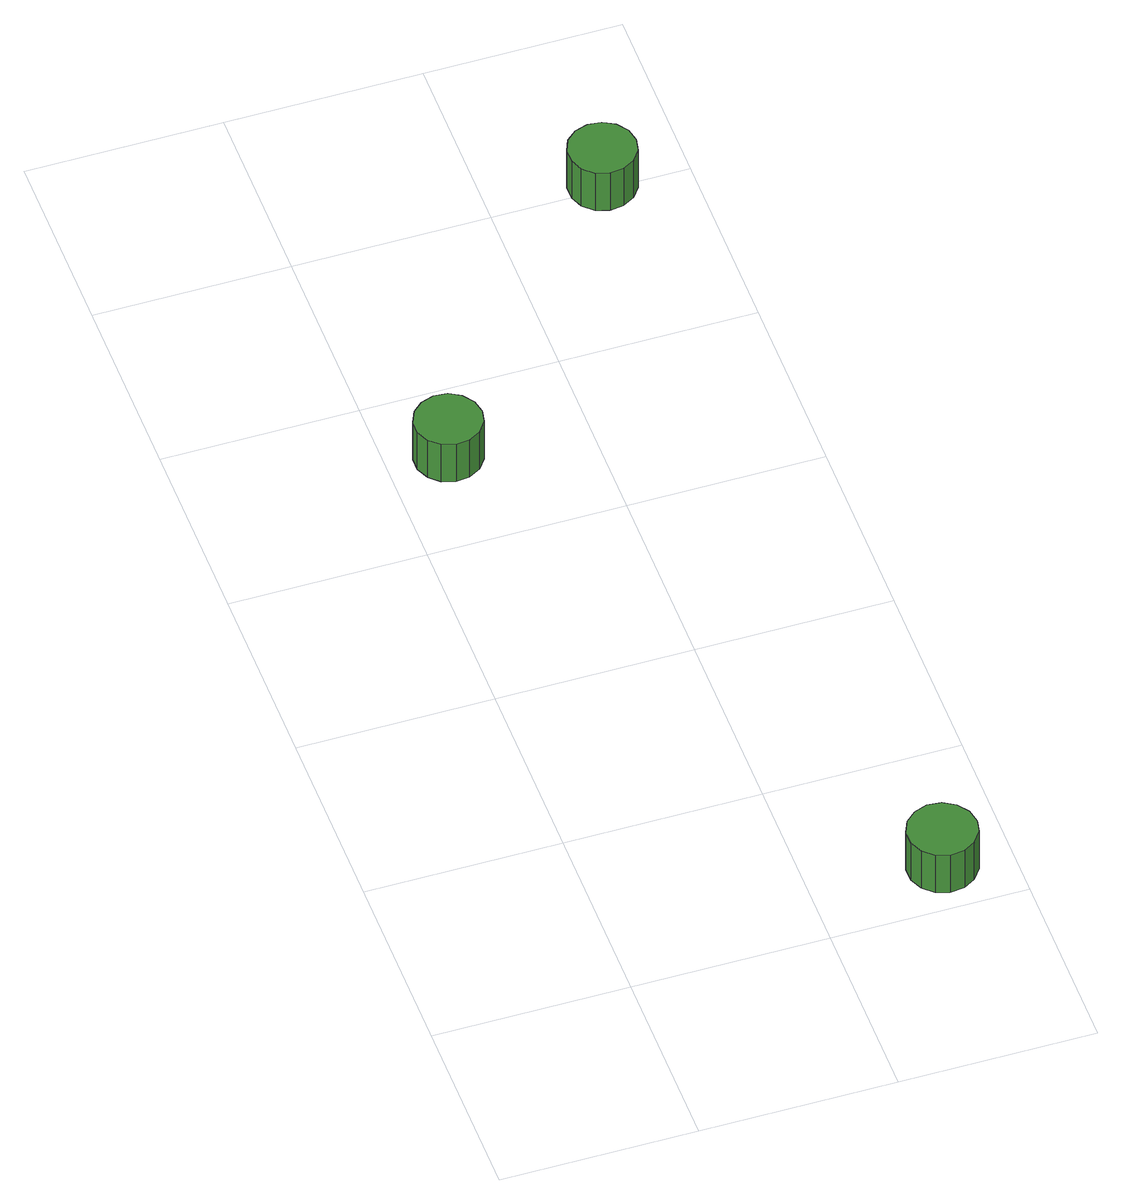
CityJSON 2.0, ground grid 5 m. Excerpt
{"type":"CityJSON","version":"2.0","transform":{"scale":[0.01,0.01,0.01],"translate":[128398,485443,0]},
"CityObjects":{
"tree1":{"type":"SolitaryVegetationObject","attributes":{"function":"something"},"geometry":[{"type":"MultiSurface","lod":"1","boundaries":[[[0,1,2,3,4,5,6,7,8,9,10,11,12,13,14]],[[15,16,17,18,19,20,21,22,23,24,25,26,27,28,29]],[[0,29,28,1]],[[1,28,27,2]],[[2,27,26,3]],[[3,26,25,4]],[[4,25,24,5]],[[5,24,23,6]],[[6,23,22,7]],[[7,22,21,8]],[[8,21,20,9]],[[9,20,19,10]],[[10,19,18,11]],[[11,18,17,12]],[[12,17,16,13]],[[13,16,15,14]],[[14,15,29,0]]]}]},
"tree2":{"type":"SolitaryVegetationObject","attributes":{"function":"something"},"geometry":[{"type":"MultiSurface","lod":"1","boundaries":[[[30,31,32,33,34,35,36,37,38,39,40,41,42,43,44]],[[45,46,47,48,49,50,51,52,53,54,55,56,57,58,59]],[[30,59,58,31]],[[31,58,57,32]],[[32,57,56,33]],[[33,56,55,34]],[[34,55,54,35]],[[35,54,53,36]],[[36,53,52,37]],[[37,52,51,38]],[[38,51,50,39]],[[39,50,49,40]],[[40,49,48,41]],[[41,48,47,42]],[[42,47,46,43]],[[43,46,45,44]],[[44,45,59,30]]]}]},
"tree3":{"type":"SolitaryVegetationObject","attributes":{"function":"something"},"geometry":[{"type":"MultiSurface","lod":"1","boundaries":[[[60,61,62,63,64,65,66,67,68,69,70,71,72,73,74]],[[75,76,77,78,79,80,81,82,83,84,85,86,87,88,89]],[[60,89,88,61]],[[61,88,87,62]],[[62,87,86,63]],[[63,86,85,64]],[[64,85,84,65]],[[65,84,83,66]],[[66,83,82,67]],[[67,82,81,68]],[[68,81,80,69]],[[69,80,79,70]],[[70,79,78,71]],[[71,78,77,72]],[[72,77,76,73]],[[73,76,75,74]],[[74,75,89,60]]]}]}
},
"vertices":[
[236,1790,181],[229,1824,181],[208,1853,181],[178,1871,181],[142,1874,181],[109,1863,181],[83,1840,181],[68,1807,181],[68,1772,181],[83,1740,181],[109,1716,181],[142,1705,181],[178,1709,181],[208,1726,181],[229,1755,181],[229,1755,54],[208,1726,54],[178,1709,54],[142,1705,54],[109,1716,54],[83,1740,54],[68,1772,54],[68,1807,54],[83,1840,54],[109,1863,54],[142,1874,54],[178,1871,54],[208,1853,54],[229,1824,54],[236,1790,54],
[911,128,191],[904,164,191],[882,193,191],[851,212,191],[814,216,191],[780,204,191],[753,180,191],[738,146,191],[738,110,191],[753,77,191],[780,52,191],[814,41,191],[851,45,191],[882,63,191],[904,93,191],[904,93,64],[882,63,64],[851,45,64],[814,41,64],[780,52,64],[753,77,64],[738,110,64],[738,146,64],[753,180,64],[780,204,64],[814,216,64],[851,212,64],[882,193,64],[904,164,64],[911,128,64],
[867,2510,188],[860,2544,188],[839,2573,188],[808,2590,188],[773,2594,188],[739,2583,188],[713,2560,188],[699,2527,188],[699,2492,188],[713,2460,188],[739,2436,188],[773,2425,188],[808,2429,188],[839,2446,188],[860,2475,188],[860,2475,61],[839,2446,61],[808,2429,61],[773,2425,61],[739,2436,61],[713,2460,61],[699,2492,61],[699,2527,61],[713,2560,61],[739,2583,61],[773,2594,61],[808,2590,61],[839,2573,61],[860,2544,61],[867,2510,61]
]}
